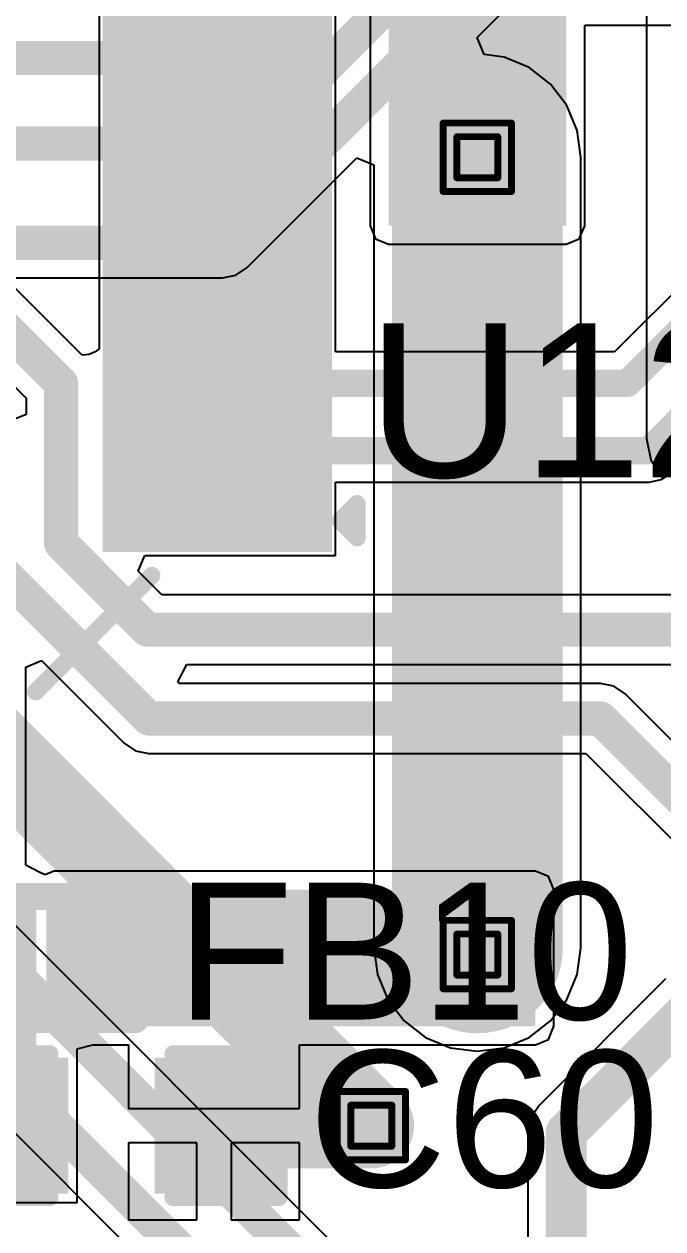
# Model space of a CAD drawing. Header units: inches. Extents: x -0.3 to 9.9, y -0.4 to 5.
# Drawn here: x 3.2274 to 3.4143, y 0.8498 to 1.2019 of the extents above; entities that cross this region are included whole.
import ezdxf

# ---------------------------------------------------------------- set-up
doc = ezdxf.new("R2010")
doc.units = ezdxf.units.IN
doc.header["$MEASUREMENT"] = 0
for name, color, linetype in [('Bottom Layer', 5, 'Continuous'), ('Bottom Solder', 6, 'Continuous'), ('Drill Drawing', 1, 'Continuous'), ('Top Layer', 1, 'Continuous'), ('Top Overlay', 2, 'Continuous'), ('Top Paste', 8, 'Continuous'), ('Top Solder', 216, 'Continuous'), ('Via Holes', 16, 'Continuous')]:
    doc.layers.add(name, color=color, linetype=linetype)
doc.styles.add('Arial', font='', dxfattribs={"height": 0.2})
doc.styles.get('Arial').set_extended_font_data('Arial')

# ---------------------------------------------------------------- blocks, each defined once
blk = doc.blocks.new('IND_0402_15')
at = {"layer": 'Top Layer'}
for points in [[(-0.02165, 0.01181), (-0.00591, 0.01181), (-0.00591, -0.01181), (-0.02165, -0.01181)], [(0.00591, 0.01181), (0.02165, 0.01181), (0.02165, -0.01181), (0.00591, -0.01181)]]:
    blk.add_hatch(color=1, dxfattribs=at).paths.add_polyline_path(points)
at = {"layer": 'Top Paste'}
for points in [[(-0.02165, 0.01181), (-0.00591, 0.01181), (-0.00591, -0.01181), (-0.02165, -0.01181)], [(0.00591, 0.01181), (0.02165, 0.01181), (0.02165, -0.01181), (0.00591, -0.01181)]]:
    blk.add_hatch(color=8, dxfattribs=at).paths.add_polyline_path(points)
at = {"layer": 'Top Solder'}
for points in [[(-0.02565, 0.01581), (-0.00191, 0.01581), (-0.00191, -0.01581), (-0.02565, -0.01581)], [(0.00191, 0.01581), (0.02565, 0.01581), (0.02565, -0.01581), (0.00191, -0.01581)]]:
    blk.add_hatch(color=216, dxfattribs=at).paths.add_polyline_path(points)
at = {"layer": 'Top Overlay'}
for points in [[(-0.012, 0.018, 0.00787, 0.00787, 0), (-0.028, 0.018, 0.00787, 0.00787, 0)], [(-0.028, 0.018, 0.00787, 0.00787, 0), (-0.028, -0.018, 0.00787, 0.00787, 0)], [(0.028, 0.018, 0.00787, 0.00787, 0), (-0.012, 0.018, 0.00787, 0.00787, 0)], [(0.028, 0.018, 0.00787, 0.00787, 0), (0.028, -0.018, 0.00787, 0.00787, 0)], [(-0.012, -0.018, 0.00787, 0.00787, 0), (-0.028, -0.018, 0.00787, 0.00787, 0)], [(0.028, -0.018, 0.00787, 0.00787, 0), (-0.012, -0.018, 0.00787, 0.00787, 0)]]:
    blk.add_lwpolyline(points, format="xyseb", dxfattribs=at)
for points in [[(-0.02997, 0.018, 0.00394, 0.00394, 1), (-0.02603, 0.018, 0.00394, 0.00394, 1)], [(-0.02997, 0.018, 0.00394, 0.00394, 1), (-0.02603, 0.018, 0.00394, 0.00394, 1)], [(-0.01397, 0.018, 0.00394, 0.00394, 1), (-0.01003, 0.018, 0.00394, 0.00394, 1)], [(-0.01397, 0.018, 0.00394, 0.00394, 1), (-0.01003, 0.018, 0.00394, 0.00394, 1)], [(0.02603, 0.018, 0.00394, 0.00394, 1), (0.02997, 0.018, 0.00394, 0.00394, 1)], [(0.02603, 0.018, 0.00394, 0.00394, 1), (0.02997, 0.018, 0.00394, 0.00394, 1)], [(-0.02997, -0.018, 0.00394, 0.00394, 1), (-0.02603, -0.018, 0.00394, 0.00394, 1)], [(-0.02997, -0.018, 0.00394, 0.00394, 1), (-0.02603, -0.018, 0.00394, 0.00394, 1)], [(-0.01397, -0.018, 0.00394, 0.00394, 1), (-0.01003, -0.018, 0.00394, 0.00394, 1)], [(-0.01397, -0.018, 0.00394, 0.00394, 1), (-0.01003, -0.018, 0.00394, 0.00394, 1)], [(0.02603, -0.018, 0.00394, 0.00394, 1), (0.02997, -0.018, 0.00394, 0.00394, 1)], [(0.02603, -0.018, 0.00394, 0.00394, 1), (0.02997, -0.018, 0.00394, 0.00394, 1)]]:
    blk.add_lwpolyline(points, format="xyseb", close=True, dxfattribs=at)
blk = doc.blocks.new('C___0603_18')
at = {"layer": 'Top Layer'}
for points in [[(-0.015, 0.0175), (-0.015, -0.0175), (-0.045, -0.0175), (-0.045, 0.0175)], [(0.045, 0.0175), (0.045, -0.0175), (0.015, -0.0175), (0.015, 0.0175)]]:
    blk.add_hatch(color=1, dxfattribs=at).paths.add_polyline_path(points)
at = {"layer": 'Top Paste'}
for points in [[(-0.015, 0.0175), (-0.015, -0.0175), (-0.045, -0.0175), (-0.045, 0.0175)], [(0.045, 0.0175), (0.045, -0.0175), (0.015, -0.0175), (0.015, 0.0175)]]:
    blk.add_hatch(color=8, dxfattribs=at).paths.add_polyline_path(points)
at = {"layer": 'Top Solder'}
for points in [[(-0.01264, 0.01986), (-0.01264, -0.01986), (-0.04736, -0.01986), (-0.04736, 0.01986)], [(0.04736, 0.01986), (0.04736, -0.01986), (0.01264, -0.01986), (0.01264, 0.01986)]]:
    blk.add_hatch(color=216, dxfattribs=at).paths.add_polyline_path(points)
at = {"layer": 'Top Overlay'}
for points in [[(-0.049, 0.021, 0.005, 0.005, 0), (-0.018, 0.021, 0.005, 0.005, 0)], [(-0.049, -0.021, 0.005, 0.005, 0), (-0.049, 0.021, 0.005, 0.005, 0)], [(0.018, 0.021, 0.005, 0.005, 0), (0.049, 0.021, 0.005, 0.005, 0)], [(0.049, -0.021, 0.005, 0.005, 0), (0.049, 0.021, 0.005, 0.005, 0)], [(-0.049, -0.021, 0.005, 0.005, 0), (-0.018, -0.021, 0.005, 0.005, 0)], [(0.018, -0.021, 0.005, 0.005, 0), (0.049, -0.021, 0.005, 0.005, 0)]]:
    blk.add_lwpolyline(points, format="xyseb", dxfattribs=at)
for points in [[(-0.05025, 0.021, 0.0025, 0.0025, 1), (-0.04775, 0.021, 0.0025, 0.0025, 1)], [(-0.05025, 0.021, 0.0025, 0.0025, 1), (-0.04775, 0.021, 0.0025, 0.0025, 1)], [(-0.01925, 0.021, 0.0025, 0.0025, 1), (-0.01675, 0.021, 0.0025, 0.0025, 1)], [(0.01675, 0.021, 0.0025, 0.0025, 1), (0.01925, 0.021, 0.0025, 0.0025, 1)], [(0.04775, 0.021, 0.0025, 0.0025, 1), (0.05025, 0.021, 0.0025, 0.0025, 1)], [(0.04775, 0.021, 0.0025, 0.0025, 1), (0.05025, 0.021, 0.0025, 0.0025, 1)], [(-0.05025, -0.021, 0.0025, 0.0025, 1), (-0.04775, -0.021, 0.0025, 0.0025, 1)], [(-0.05025, -0.021, 0.0025, 0.0025, 1), (-0.04775, -0.021, 0.0025, 0.0025, 1)], [(-0.01925, -0.021, 0.0025, 0.0025, 1), (-0.01675, -0.021, 0.0025, 0.0025, 1)], [(0.01675, -0.021, 0.0025, 0.0025, 1), (0.01925, -0.021, 0.0025, 0.0025, 1)], [(0.04775, -0.021, 0.0025, 0.0025, 1), (0.05025, -0.021, 0.0025, 0.0025, 1)], [(0.04775, -0.021, 0.0025, 0.0025, 1), (0.05025, -0.021, 0.0025, 0.0025, 1)]]:
    blk.add_lwpolyline(points, format="xyseb", close=True, dxfattribs=at)
blk = doc.blocks.new('TQFP_100_14_14__49')
at = {"layer": 'Top Layer'}
for points in [[(-0.33268, 0.24213), (-0.27362, 0.24213), (-0.27362, 0.23032), (-0.33268, 0.23032)], [(-0.33268, 0.22244), (-0.27362, 0.22244), (-0.27362, 0.21063), (-0.33268, 0.21063)], [(-0.33268, 0.20276), (-0.27362, 0.20276), (-0.27362, 0.19095), (-0.33268, 0.19095)], [(-0.33268, 0.18307), (-0.27362, 0.18307), (-0.27362, 0.17126), (-0.33268, 0.17126)], [(-0.33268, 0.16339), (-0.27362, 0.16339), (-0.27362, 0.15157), (-0.33268, 0.15157)], [(-0.33268, 0.1437), (-0.27362, 0.1437), (-0.27362, 0.13189), (-0.33268, 0.13189)], [(-0.33268, 0.12402), (-0.27362, 0.12402), (-0.27362, 0.1122), (-0.33268, 0.1122)], [(-0.33268, 0.10433), (-0.27362, 0.10433), (-0.27362, 0.09252), (-0.33268, 0.09252)]]:
    blk.add_hatch(color=1, dxfattribs=at).paths.add_polyline_path(points)
at = {"layer": 'Top Paste'}
for points in [[(-0.33268, 0.24213), (-0.27362, 0.24213), (-0.27362, 0.23032), (-0.33268, 0.23032)], [(-0.33268, 0.22244), (-0.27362, 0.22244), (-0.27362, 0.21063), (-0.33268, 0.21063)], [(-0.33268, 0.20276), (-0.27362, 0.20276), (-0.27362, 0.19095), (-0.33268, 0.19095)], [(-0.33268, 0.18307), (-0.27362, 0.18307), (-0.27362, 0.17126), (-0.33268, 0.17126)], [(-0.33268, 0.16339), (-0.27362, 0.16339), (-0.27362, 0.15157), (-0.33268, 0.15157)], [(-0.33268, 0.1437), (-0.27362, 0.1437), (-0.27362, 0.13189), (-0.33268, 0.13189)], [(-0.33268, 0.12402), (-0.27362, 0.12402), (-0.27362, 0.1122), (-0.33268, 0.1122)], [(-0.33268, 0.10433), (-0.27362, 0.10433), (-0.27362, 0.09252), (-0.33268, 0.09252)]]:
    blk.add_hatch(color=8, dxfattribs=at).paths.add_polyline_path(points)
at = {"layer": 'Top Solder'}
for points in [[(-0.33668, 0.24613), (-0.26962, 0.24613), (-0.26962, 0.22632), (-0.33668, 0.22632)], [(-0.33668, 0.22644), (-0.26962, 0.22644), (-0.26962, 0.20663), (-0.33668, 0.20663)], [(-0.33668, 0.20676), (-0.26962, 0.20676), (-0.26962, 0.18695), (-0.33668, 0.18695)], [(-0.33668, 0.18707), (-0.26962, 0.18707), (-0.26962, 0.16726), (-0.33668, 0.16726)], [(-0.33668, 0.16739), (-0.26962, 0.16739), (-0.26962, 0.14757), (-0.33668, 0.14757)], [(-0.33668, 0.1477), (-0.26962, 0.1477), (-0.26962, 0.12789), (-0.33668, 0.12789)], [(-0.33668, 0.12802), (-0.26962, 0.12802), (-0.26962, 0.1082), (-0.33668, 0.1082)], [(-0.33668, 0.10833), (-0.26962, 0.10833), (-0.26962, 0.08852), (-0.33668, 0.08852)]]:
    blk.add_hatch(color=216, dxfattribs=at).paths.add_polyline_path(points)
at = {"layer": 'Top Overlay'}
for points in [[(-0.25, 0.287, 0.005, 0.005, 0), (-0.284, 0.253, 0.005, 0.005, 0)], [(-0.339, 0.237, 0.005, 0.005, 0), (-0.344, 0.242, 0.005, 0.005, 0)], [(-0.344, 0.242, 0.005, 0.005, 0), (-0.344, 0.232, 0.005, 0.005, 0)], [(-0.339, 0.237, 0.005, 0.005, 0), (-0.344, 0.232, 0.005, 0.005, 0)]]:
    blk.add_lwpolyline(points, format="xyseb", dxfattribs=at)
for points in [[(-0.25125, 0.287, 0.0025, 0.0025, 1), (-0.24875, 0.287, 0.0025, 0.0025, 1)], [(-0.28525, 0.253, 0.0025, 0.0025, 1), (-0.28275, 0.253, 0.0025, 0.0025, 1)], [(-0.34525, 0.242, 0.0025, 0.0025, 1), (-0.34275, 0.242, 0.0025, 0.0025, 1)], [(-0.34525, 0.242, 0.0025, 0.0025, 1), (-0.34275, 0.242, 0.0025, 0.0025, 1)], [(-0.34025, 0.237, 0.0025, 0.0025, 1), (-0.33775, 0.237, 0.0025, 0.0025, 1)], [(-0.34025, 0.237, 0.0025, 0.0025, 1), (-0.33775, 0.237, 0.0025, 0.0025, 1)], [(-0.34525, 0.232, 0.0025, 0.0025, 1), (-0.34275, 0.232, 0.0025, 0.0025, 1)], [(-0.34525, 0.232, 0.0025, 0.0025, 1), (-0.34275, 0.232, 0.0025, 0.0025, 1)]]:
    blk.add_lwpolyline(points, format="xyseb", close=True, dxfattribs=at)

msp = doc.modelspace()

# ---------------------------------------------------------------- hatches: boundary and pattern name
at = {"layer": 'Bottom Layer'}
h = msp.add_hatch(color=5, dxfattribs=at)
edge = h.paths.add_edge_path()
edge.add_arc((3.36, 1.163), 0.01181, 0, 360)
h = msp.add_hatch(color=5, dxfattribs=at)
edge = h.paths.add_edge_path()
edge.add_arc((3.36, 0.93), 0.01181, 0, 360)
h = msp.add_hatch(color=5, dxfattribs=at)
edge = h.paths.add_edge_path()
edge.add_arc((3.329, 0.88), 0.01181, 0, 360)
at = {"layer": 'Bottom Solder'}
h = msp.add_hatch(color=6, dxfattribs=at)
edge = h.paths.add_edge_path()
edge.add_arc((3.36, 1.163), 0.00591, 0, 360)
h = msp.add_hatch(color=6, dxfattribs=at)
edge = h.paths.add_edge_path()
edge.add_arc((3.36, 0.93), 0.00591, 0, 360)
h = msp.add_hatch(color=6, dxfattribs=at)
edge = h.paths.add_edge_path()
edge.add_arc((3.329, 0.88), 0.00591, 0, 360)
at = {"layer": 'Top Layer'}
for points in [[(3.33405, 1.25082), (3.33405, 1.143), (3.386, 1.143), (3.386, 1.25082)], [(3.204, 0.949), (3.204, 0.863), (3.231, 0.863), (3.231, 0.949)], [(3.23618, 0.90905), (3.377, 0.90905), (3.377, 0.949), (3.23618, 0.949)]]:
    msp.add_hatch(color=1, dxfattribs=at).paths.add_polyline_path(points)
h = msp.add_hatch(color=1, dxfattribs=at)
edge = h.paths.add_edge_path()
edge.add_arc((3.36, 1.163), 0.01181, 0, 360)
h = msp.add_hatch(color=1, dxfattribs=at)
edge = h.paths.add_edge_path()
edge.add_arc((3.36, 0.93), 0.01181, 0, 360)
h = msp.add_hatch(color=1, dxfattribs=at)
edge = h.paths.add_edge_path()
edge.add_arc((3.329, 0.88), 0.01181, 0, 360)
at = {"layer": 'Top Solder'}
h = msp.add_hatch(color=216, dxfattribs=at)
edge = h.paths.add_edge_path()
edge.add_arc((3.36, 1.163), 0.00591, 0, 360)
h = msp.add_hatch(color=216, dxfattribs=at)
edge = h.paths.add_edge_path()
edge.add_arc((3.36, 0.93), 0.00591, 0, 360)
h = msp.add_hatch(color=216, dxfattribs=at)
edge = h.paths.add_edge_path()
edge.add_arc((3.329, 0.88), 0.00591, 0, 360)
at = {"layer": 'Via Holes'}
h = msp.add_hatch(color=7, dxfattribs=at)
edge = h.paths.add_edge_path()
edge.add_arc((3.36, 1.163), 0.00591, 0, 360)
h = msp.add_hatch(color=7, dxfattribs=at)
edge = h.paths.add_edge_path()
edge.add_arc((3.36, 0.93), 0.00591, 0, 360)
h = msp.add_hatch(color=7, dxfattribs=at)
edge = h.paths.add_edge_path()
edge.add_arc((3.329, 0.88), 0.00591, 0, 360)

# ---------------------------------------------------------------- linework, layer by layer
at = {"layer": 'Bottom Layer'}
for p, q in [((3.40951, 1.55379), (3.40951, 1.08081)), ((3.35995, 1.19803), (3.39521, 1.23329)), ((3.36199, 1.193), (3.35995, 1.19803)), ((3.36783, 1.19223), (3.36199, 1.193)), ((3.37513, 1.18921), (3.36783, 1.19223)), ((3.3814, 1.1844), (3.37513, 1.18921)), ((3.3862, 1.17813), (3.3814, 1.1844)), ((3.38923, 1.17083), (3.3862, 1.17813)), ((3.39026, 1.163), (3.38923, 1.17083)), ((3.29271, 1.13079), (3.32474, 1.16282)), ((3.32474, 1.16282), (3.32974, 1.16075)), ((3.39026, 0.932), (3.39026, 1.163)), ((3.32974, 1.16075), (3.32974, 0.932)), ((3.2894, 1.12858), (3.29271, 1.13079)), ((3.01541, 1.1278), (3.2855, 1.1278)), ((3.2855, 1.1278), (3.2894, 1.12858)), ((3.40951, 1.08081), (3.41075, 1.07457)), ((3.41075, 1.07457), (3.41429, 1.06928)), ((3.36962, 0.7938), (3.16818, 0.99524)), ((3.11479, 0.98779), (3.3188, 0.78378)), ((3.32974, 0.932), (3.33077, 0.92417)), ((3.38923, 0.92417), (3.39026, 0.932)), ((3.33077, 0.92417), (3.33379, 0.91687)), ((3.41507, 0.92293), (3.37807, 0.88593)), ((3.3862, 0.91687), (3.38923, 0.92417)), ((3.33379, 0.91687), (3.3386, 0.9106)), ((3.3814, 0.9106), (3.3862, 0.91687)), ((3.3386, 0.9106), (3.34487, 0.9058)), ((3.37513, 0.9058), (3.3814, 0.9106)), ((3.34487, 0.9058), (3.35217, 0.90277)), ((3.36783, 0.90277), (3.37513, 0.9058)), ((3.35217, 0.90277), (3.36, 0.90174)), ((3.36, 0.90174), (3.36783, 0.90277)), ((3.37807, 0.88593), (3.37564, 0.88229)), ((3.37564, 0.88229), (3.37478, 0.878)), ((3.37478, 0.878), (3.37478, 0.878)), ((3.37478, 0.878), (3.37478, 0.79507))]:
    msp.add_line(p, q, dxfattribs=at)
for points in [[(3.29708, 1.192, 0.01, 0.01, 0), (3.356, 1.25092, 0.01, 0.01, 0)], [(3.29329, 1.167, 0.01, 0.01, 0), (3.371, 1.24471, 0.01, 0.01, 0)], [(3.2855, 1.138, 0.01, 0.01, 0), (3.388, 1.2405, 0.01, 0.01, 0)], [(3.065, 1.192, 0.01, 0.01, 0), (3.29708, 1.192, 0.01, 0.01, 0)], [(3.36, 0.932, 0.05, 0.05, 0), (3.36, 1.163, 0.05, 0.05, 0)], [(3.075, 1.167, 0.01, 0.01, 0), (3.29329, 1.167, 0.01, 0.01, 0)], [(3.002, 1.138, 0.01, 0.01, 0), (3.2855, 1.138, 0.01, 0.01, 0)], [(3.197, 1.012, 0.025, 0.025, 0), (3.329, 0.88, 0.025, 0.025, 0)], [(3.122, 0.995, 0.01, 0.01, 0), (3.329, 0.788, 0.01, 0.01, 0)], [(3.15799, 0.99101, 0.01, 0.01, 0), (3.36241, 0.78659, 0.01, 0.01, 0)], [(3.386, 0.878, 0.012, 0.012, 0), (3.423, 0.915, 0.012, 0.012, 0)], [(3.386, 0.745, 0.012, 0.012, 0), (3.386, 0.878, 0.012, 0.012, 0)]]:
    msp.add_lwpolyline(points, format="xyseb", dxfattribs=at)
for points in [[(3.29458, 1.192, 0.005, 0.005, 1), (3.29958, 1.192, 0.005, 0.005, 1)], [(3.29458, 1.192, 0.005, 0.005, 1), (3.29958, 1.192, 0.005, 0.005, 1)], [(3.3475, 1.163, 0.025, 0.025, 1), (3.3725, 1.163, 0.025, 0.025, 1)], [(3.29079, 1.167, 0.005, 0.005, 1), (3.29579, 1.167, 0.005, 0.005, 1)], [(3.29079, 1.167, 0.005, 0.005, 1), (3.29579, 1.167, 0.005, 0.005, 1)], [(3.283, 1.138, 0.005, 0.005, 1), (3.288, 1.138, 0.005, 0.005, 1)], [(3.283, 1.138, 0.005, 0.005, 1), (3.288, 1.138, 0.005, 0.005, 1)], [(3.3475, 0.932, 0.025, 0.025, 1), (3.3725, 0.932, 0.025, 0.025, 1)], [(3.32275, 0.88, 0.0125, 0.0125, 1), (3.33525, 0.88, 0.0125, 0.0125, 1)], [(3.383, 0.878, 0.006, 0.006, 1), (3.389, 0.878, 0.006, 0.006, 1)], [(3.383, 0.878, 0.006, 0.006, 1), (3.389, 0.878, 0.006, 0.006, 1)]]:
    msp.add_lwpolyline(points, format="xyseb", close=True, dxfattribs=at)
at = {"layer": 'Drill Drawing'}
for points in [[(3.35, 1.173, 0.002, 0.002, 0), (3.37, 1.173, 0.002, 0.002, 0)], [(3.35, 1.153, 0.002, 0.002, 0), (3.35, 1.173, 0.002, 0.002, 0)], [(3.37, 1.153, 0.002, 0.002, 0), (3.37, 1.173, 0.002, 0.002, 0)], [(3.354, 1.169, 0.002, 0.002, 0), (3.366, 1.169, 0.002, 0.002, 0)], [(3.354, 1.157, 0.002, 0.002, 0), (3.354, 1.169, 0.002, 0.002, 0)], [(3.366, 1.157, 0.002, 0.002, 0), (3.366, 1.169, 0.002, 0.002, 0)], [(3.354, 1.157, 0.002, 0.002, 0), (3.366, 1.157, 0.002, 0.002, 0)], [(3.35, 1.153, 0.002, 0.002, 0), (3.37, 1.153, 0.002, 0.002, 0)], [(3.35, 0.94, 0.002, 0.002, 0), (3.37, 0.94, 0.002, 0.002, 0)], [(3.35, 0.92, 0.002, 0.002, 0), (3.35, 0.94, 0.002, 0.002, 0)], [(3.37, 0.92, 0.002, 0.002, 0), (3.37, 0.94, 0.002, 0.002, 0)], [(3.354, 0.936, 0.002, 0.002, 0), (3.366, 0.936, 0.002, 0.002, 0)], [(3.354, 0.924, 0.002, 0.002, 0), (3.354, 0.936, 0.002, 0.002, 0)], [(3.366, 0.924, 0.002, 0.002, 0), (3.366, 0.936, 0.002, 0.002, 0)], [(3.354, 0.924, 0.002, 0.002, 0), (3.366, 0.924, 0.002, 0.002, 0)], [(3.35, 0.92, 0.002, 0.002, 0), (3.37, 0.92, 0.002, 0.002, 0)], [(3.319, 0.89, 0.002, 0.002, 0), (3.339, 0.89, 0.002, 0.002, 0)], [(3.319, 0.87, 0.002, 0.002, 0), (3.319, 0.89, 0.002, 0.002, 0)], [(3.339, 0.87, 0.002, 0.002, 0), (3.339, 0.89, 0.002, 0.002, 0)], [(3.323, 0.886, 0.002, 0.002, 0), (3.335, 0.886, 0.002, 0.002, 0)], [(3.323, 0.874, 0.002, 0.002, 0), (3.323, 0.886, 0.002, 0.002, 0)], [(3.335, 0.874, 0.002, 0.002, 0), (3.335, 0.886, 0.002, 0.002, 0)], [(3.323, 0.874, 0.002, 0.002, 0), (3.335, 0.874, 0.002, 0.002, 0)], [(3.319, 0.87, 0.002, 0.002, 0), (3.339, 0.87, 0.002, 0.002, 0)]]:
    msp.add_lwpolyline(points, format="xyseb", dxfattribs=at)
for points in [[(3.3495, 1.173, 0.001, 0.001, 1), (3.3505, 1.173, 0.001, 0.001, 1)], [(3.3495, 1.173, 0.001, 0.001, 1), (3.3505, 1.173, 0.001, 0.001, 1)], [(3.3695, 1.173, 0.001, 0.001, 1), (3.3705, 1.173, 0.001, 0.001, 1)], [(3.3695, 1.173, 0.001, 0.001, 1), (3.3705, 1.173, 0.001, 0.001, 1)], [(3.3535, 1.169, 0.001, 0.001, 1), (3.3545, 1.169, 0.001, 0.001, 1)], [(3.3535, 1.169, 0.001, 0.001, 1), (3.3545, 1.169, 0.001, 0.001, 1)], [(3.3655, 1.169, 0.001, 0.001, 1), (3.3665, 1.169, 0.001, 0.001, 1)], [(3.3655, 1.169, 0.001, 0.001, 1), (3.3665, 1.169, 0.001, 0.001, 1)], [(3.3535, 1.157, 0.001, 0.001, 1), (3.3545, 1.157, 0.001, 0.001, 1)], [(3.3535, 1.157, 0.001, 0.001, 1), (3.3545, 1.157, 0.001, 0.001, 1)], [(3.3655, 1.157, 0.001, 0.001, 1), (3.3665, 1.157, 0.001, 0.001, 1)], [(3.3655, 1.157, 0.001, 0.001, 1), (3.3665, 1.157, 0.001, 0.001, 1)], [(3.3495, 1.153, 0.001, 0.001, 1), (3.3505, 1.153, 0.001, 0.001, 1)], [(3.3495, 1.153, 0.001, 0.001, 1), (3.3505, 1.153, 0.001, 0.001, 1)], [(3.3695, 1.153, 0.001, 0.001, 1), (3.3705, 1.153, 0.001, 0.001, 1)], [(3.3695, 1.153, 0.001, 0.001, 1), (3.3705, 1.153, 0.001, 0.001, 1)], [(3.3495, 0.94, 0.001, 0.001, 1), (3.3505, 0.94, 0.001, 0.001, 1)], [(3.3495, 0.94, 0.001, 0.001, 1), (3.3505, 0.94, 0.001, 0.001, 1)], [(3.3695, 0.94, 0.001, 0.001, 1), (3.3705, 0.94, 0.001, 0.001, 1)], [(3.3695, 0.94, 0.001, 0.001, 1), (3.3705, 0.94, 0.001, 0.001, 1)], [(3.3535, 0.936, 0.001, 0.001, 1), (3.3545, 0.936, 0.001, 0.001, 1)], [(3.3535, 0.936, 0.001, 0.001, 1), (3.3545, 0.936, 0.001, 0.001, 1)], [(3.3655, 0.936, 0.001, 0.001, 1), (3.3665, 0.936, 0.001, 0.001, 1)], [(3.3655, 0.936, 0.001, 0.001, 1), (3.3665, 0.936, 0.001, 0.001, 1)], [(3.3535, 0.924, 0.001, 0.001, 1), (3.3545, 0.924, 0.001, 0.001, 1)], [(3.3535, 0.924, 0.001, 0.001, 1), (3.3545, 0.924, 0.001, 0.001, 1)], [(3.3655, 0.924, 0.001, 0.001, 1), (3.3665, 0.924, 0.001, 0.001, 1)], [(3.3655, 0.924, 0.001, 0.001, 1), (3.3665, 0.924, 0.001, 0.001, 1)], [(3.3495, 0.92, 0.001, 0.001, 1), (3.3505, 0.92, 0.001, 0.001, 1)], [(3.3495, 0.92, 0.001, 0.001, 1), (3.3505, 0.92, 0.001, 0.001, 1)], [(3.3695, 0.92, 0.001, 0.001, 1), (3.3705, 0.92, 0.001, 0.001, 1)], [(3.3695, 0.92, 0.001, 0.001, 1), (3.3705, 0.92, 0.001, 0.001, 1)], [(3.3185, 0.89, 0.001, 0.001, 1), (3.3195, 0.89, 0.001, 0.001, 1)], [(3.3185, 0.89, 0.001, 0.001, 1), (3.3195, 0.89, 0.001, 0.001, 1)], [(3.3385, 0.89, 0.001, 0.001, 1), (3.3395, 0.89, 0.001, 0.001, 1)], [(3.3385, 0.89, 0.001, 0.001, 1), (3.3395, 0.89, 0.001, 0.001, 1)], [(3.3225, 0.886, 0.001, 0.001, 1), (3.3235, 0.886, 0.001, 0.001, 1)], [(3.3225, 0.886, 0.001, 0.001, 1), (3.3235, 0.886, 0.001, 0.001, 1)], [(3.3345, 0.886, 0.001, 0.001, 1), (3.3355, 0.886, 0.001, 0.001, 1)], [(3.3345, 0.886, 0.001, 0.001, 1), (3.3355, 0.886, 0.001, 0.001, 1)], [(3.3225, 0.874, 0.001, 0.001, 1), (3.3235, 0.874, 0.001, 0.001, 1)], [(3.3225, 0.874, 0.001, 0.001, 1), (3.3235, 0.874, 0.001, 0.001, 1)], [(3.3345, 0.874, 0.001, 0.001, 1), (3.3355, 0.874, 0.001, 0.001, 1)], [(3.3345, 0.874, 0.001, 0.001, 1), (3.3355, 0.874, 0.001, 0.001, 1)], [(3.3185, 0.87, 0.001, 0.001, 1), (3.3195, 0.87, 0.001, 0.001, 1)], [(3.3185, 0.87, 0.001, 0.001, 1), (3.3195, 0.87, 0.001, 0.001, 1)], [(3.3385, 0.87, 0.001, 0.001, 1), (3.3395, 0.87, 0.001, 0.001, 1)], [(3.3385, 0.87, 0.001, 0.001, 1), (3.3395, 0.87, 0.001, 0.001, 1)]]:
    msp.add_lwpolyline(points, format="xyseb", close=True, dxfattribs=at)
at = {"layer": 'Top Layer'}
for p, q in [((3.24444, 1.10512), (2.93018, 1.41938)), ((2.91875, 1.40197), (3.2281, 1.09263)), ((3.24944, 1.22362), (3.24944, 1.18447)), ((3.3185, 1.18447), (3.3185, 1.22353)), ((3.32864, 1.22353), (3.32864, 1.143)), ((3.39141, 1.143), (3.39141, 1.20164)), ((3.39141, 1.20164), (3.501, 1.20164)), ((3.24944, 1.18447), (3.24944, 1.1451)), ((3.3185, 1.1451), (3.3185, 1.18447)), ((3.24944, 1.1451), (3.24944, 1.10698)), ((3.3185, 1.10612), (3.3185, 1.1451)), ((3.32864, 1.143), (3.33022, 1.13917)), ((3.38983, 1.13917), (3.39141, 1.143)), ((3.33022, 1.13917), (3.33405, 1.13759)), ((3.33405, 1.13759), (3.386, 1.13759)), ((3.386, 1.13759), (3.38983, 1.13917)), ((3.43246, 1.13844), (3.40015, 1.10612)), ((3.24828, 1.10612), (3.2465, 1.10537)), ((3.24944, 1.10698), (3.24828, 1.10612)), ((3.40015, 1.10612), (3.3185, 1.10612)), ((3.2465, 1.10537), (3.24444, 1.10512)), ((3.2281, 1.09263), (3.2281, 1.08786)), ((3.2281, 1.08786), (3.22348, 1.08594)), ((3.41378, 1.06879), (3.41675, 1.07077)), ((3.3185, 1.04667), (3.3185, 1.06809)), ((3.3185, 1.06809), (3.41026, 1.06809)), ((3.41026, 1.06809), (3.41378, 1.06879)), ((3.26084, 1.04205), (3.26276, 1.04667)), ((3.26276, 1.04667), (3.3185, 1.04667)), ((3.26775, 1.03514), (3.26084, 1.04205)), ((3.41841, 1.03514), (3.26775, 1.03514)), ((3.22795, 1.01401), (3.23257, 1.01593)), ((3.22795, 0.95612), (3.22795, 1.01401)), ((3.23257, 1.01593), (3.25671, 0.99179)), ((3.27239, 1.00975), (3.27506, 1.01475)), ((3.27506, 1.01475), (3.41841, 1.01475)), ((3.27276, 1.0092), (3.27239, 1.00975)), ((3.396, 1.0092), (3.27276, 1.0092)), ((3.3999, 1.00842), (3.396, 1.0092)), ((3.40321, 1.00621), (3.3999, 1.00842)), ((3.44321, 0.96621), (3.40321, 1.00621)), ((3.25671, 0.99179), (3.26001, 0.98958)), ((3.26001, 0.98958), (3.26391, 0.9888)), ((3.26391, 0.9888), (3.39178, 0.9888)), ((3.39178, 0.9888), (3.4258, 0.95478)), ((3.23206, 0.95397), (3.22795, 0.95612)), ((3.23618, 0.95441), (3.23359, 0.95334)), ((3.377, 0.95441), (3.23618, 0.95441)), ((3.38083, 0.95283), (3.377, 0.95441)), ((3.23359, 0.95334), (3.23206, 0.95397)), ((3.38241, 0.949), (3.38083, 0.95283)), ((3.38241, 0.90905), (3.38241, 0.949)), ((3.38083, 0.90522), (3.38241, 0.90905)), ((3.377, 0.90364), (3.38083, 0.90522)), ((3.243, 0.9025), (3.24753, 0.90364)), ((3.243, 0.8575), (3.243, 0.9025)), ((3.24753, 0.90364), (3.258, 0.90364)), ((3.258, 0.90364), (3.258, 0.885)), ((3.308, 0.885), (3.308, 0.90364)), ((3.308, 0.90364), (3.377, 0.90364)), ((3.258, 0.885), (3.283, 0.885)), ((3.283, 0.885), (3.308, 0.885)), ((3.278, 0.875), (3.258, 0.875)), ((3.258, 0.875), (3.258, 0.8525)), ((3.278, 0.8525), (3.278, 0.875)), ((3.308, 0.875), (3.288, 0.875)), ((3.288, 0.875), (3.288, 0.8525)), ((3.308, 0.8525), (3.308, 0.875)), ((3.203, 0.8575), (3.243, 0.8575)), ((3.258, 0.8525), (3.278, 0.8525)), ((3.288, 0.8525), (3.308, 0.8525))]:
    msp.add_line(p, q, dxfattribs=at)
for points in [[(2.92297, 1.41217, 0.01, 0.01, 0), (3.23829, 1.09685, 0.01, 0.01, 0)], [(3.362, 1.161, 0.012, 0.012, 0), (3.362, 1.229, 0.012, 0.012, 0)], [(3.36, 1.163, 0.012, 0.012, 0), (3.362, 1.161, 0.012, 0.012, 0)], [(3.362, 1.16, 0.012, 0.012, 0), (3.362, 1.161, 0.012, 0.012, 0)], [(3.362, 1.16, 0.012, 0.012, 0), (3.363, 1.159, 0.012, 0.012, 0)], [(3.40395, 1.09695, 0.008, 0.008, 0), (3.43895, 1.13195, 0.008, 0.008, 0)], [(3.23829, 1.05018, 0.01, 0.01, 0), (3.23829, 1.09685, 0.01, 0.01, 0)], [(3.28397, 1.09695, 0.008, 0.008, 0), (3.40395, 1.09695, 0.008, 0.008, 0)], [(3.41026, 1.07726, 0.008, 0.008, 0), (3.42, 1.087, 0.008, 0.008, 0)], [(3.28397, 1.07726, 0.008, 0.008, 0), (3.41026, 1.07726, 0.008, 0.008, 0)], [(3.23829, 1.05018, 0.01, 0.01, 0), (3.26353, 1.02495, 0.01, 0.01, 0)], [(3.22104, 1.04187, 0.01, 0.01, 0), (3.26391, 0.999, 0.01, 0.01, 0)], [(3.26353, 1.02495, 0.01, 0.01, 0), (3.43181, 1.02495, 0.01, 0.01, 0)], [(3.26391, 0.999, 0.01, 0.01, 0), (3.396, 0.999, 0.01, 0.01, 0)], [(3.396, 0.999, 0.01, 0.01, 0), (3.436, 0.959, 0.01, 0.01, 0)], [(3.283, 0.88, 0.025, 0.025, 0), (3.329, 0.88, 0.025, 0.025, 0)]]:
    msp.add_lwpolyline(points, format="xyseb", dxfattribs=at)
for points in [[(3.357, 1.163, 0.006, 0.006, 1), (3.363, 1.163, 0.006, 0.006, 1)], [(3.359, 1.161, 0.006, 0.006, 1), (3.365, 1.161, 0.006, 0.006, 1)], [(3.359, 1.161, 0.006, 0.006, 1), (3.365, 1.161, 0.006, 0.006, 1)], [(3.359, 1.161, 0.006, 0.006, 1), (3.365, 1.161, 0.006, 0.006, 1)], [(3.359, 1.16, 0.006, 0.006, 1), (3.365, 1.16, 0.006, 0.006, 1)], [(3.359, 1.16, 0.006, 0.006, 1), (3.365, 1.16, 0.006, 0.006, 1)], [(3.36, 1.159, 0.006, 0.006, 1), (3.366, 1.159, 0.006, 0.006, 1)], [(3.23579, 1.09685, 0.005, 0.005, 1), (3.24079, 1.09685, 0.005, 0.005, 1)], [(3.23579, 1.09685, 0.005, 0.005, 1), (3.24079, 1.09685, 0.005, 0.005, 1)], [(3.28197, 1.09695, 0.004, 0.004, 1), (3.28597, 1.09695, 0.004, 0.004, 1)], [(3.40195, 1.09695, 0.004, 0.004, 1), (3.40595, 1.09695, 0.004, 0.004, 1)], [(3.40195, 1.09695, 0.004, 0.004, 1), (3.40595, 1.09695, 0.004, 0.004, 1)], [(3.28197, 1.07726, 0.004, 0.004, 1), (3.28597, 1.07726, 0.004, 0.004, 1)], [(3.40826, 1.07726, 0.004, 0.004, 1), (3.41226, 1.07726, 0.004, 0.004, 1)], [(3.40826, 1.07726, 0.004, 0.004, 1), (3.41226, 1.07726, 0.004, 0.004, 1)], [(3.23579, 1.05018, 0.005, 0.005, 1), (3.24079, 1.05018, 0.005, 0.005, 1)], [(3.23579, 1.05018, 0.005, 0.005, 1), (3.24079, 1.05018, 0.005, 0.005, 1)], [(3.26103, 1.02495, 0.005, 0.005, 1), (3.26603, 1.02495, 0.005, 0.005, 1)], [(3.26103, 1.02495, 0.005, 0.005, 1), (3.26603, 1.02495, 0.005, 0.005, 1)], [(3.26141, 0.999, 0.005, 0.005, 1), (3.26641, 0.999, 0.005, 0.005, 1)], [(3.26141, 0.999, 0.005, 0.005, 1), (3.26641, 0.999, 0.005, 0.005, 1)], [(3.3935, 0.999, 0.005, 0.005, 1), (3.3985, 0.999, 0.005, 0.005, 1)], [(3.3935, 0.999, 0.005, 0.005, 1), (3.3985, 0.999, 0.005, 0.005, 1)], [(3.27675, 0.88, 0.0125, 0.0125, 1), (3.28925, 0.88, 0.0125, 0.0125, 1)], [(3.32275, 0.88, 0.0125, 0.0125, 1), (3.33525, 0.88, 0.0125, 0.0125, 1)]]:
    msp.add_lwpolyline(points, format="xyseb", close=True, dxfattribs=at)

# ---------------------------------------------------------------- block references
at = {"rotation": 180}
for name, p in [('TQFP_100_14_14__49', (2.98082, 1.2938)), ('IND_0402_15', (3.232, 0.929))]:
    msp.add_blockref(name, p, dxfattribs=at)
msp.add_blockref('C___0603_18', (3.253, 0.88))

# ---------------------------------------------------------------- texts
at = {"layer": 'Top Overlay', "style": 'Arial'}
for s, height, p in [('U12', 0.045, (3.32777, 1.06951)), ('FB10', 0.04, (3.27202, 0.91101)), ('C60', 0.04, (3.31068, 0.86201))]:
    msp.add_text(s, height=height, dxfattribs=at).set_placement(p)

doc.saveas('drawing.dxf')
